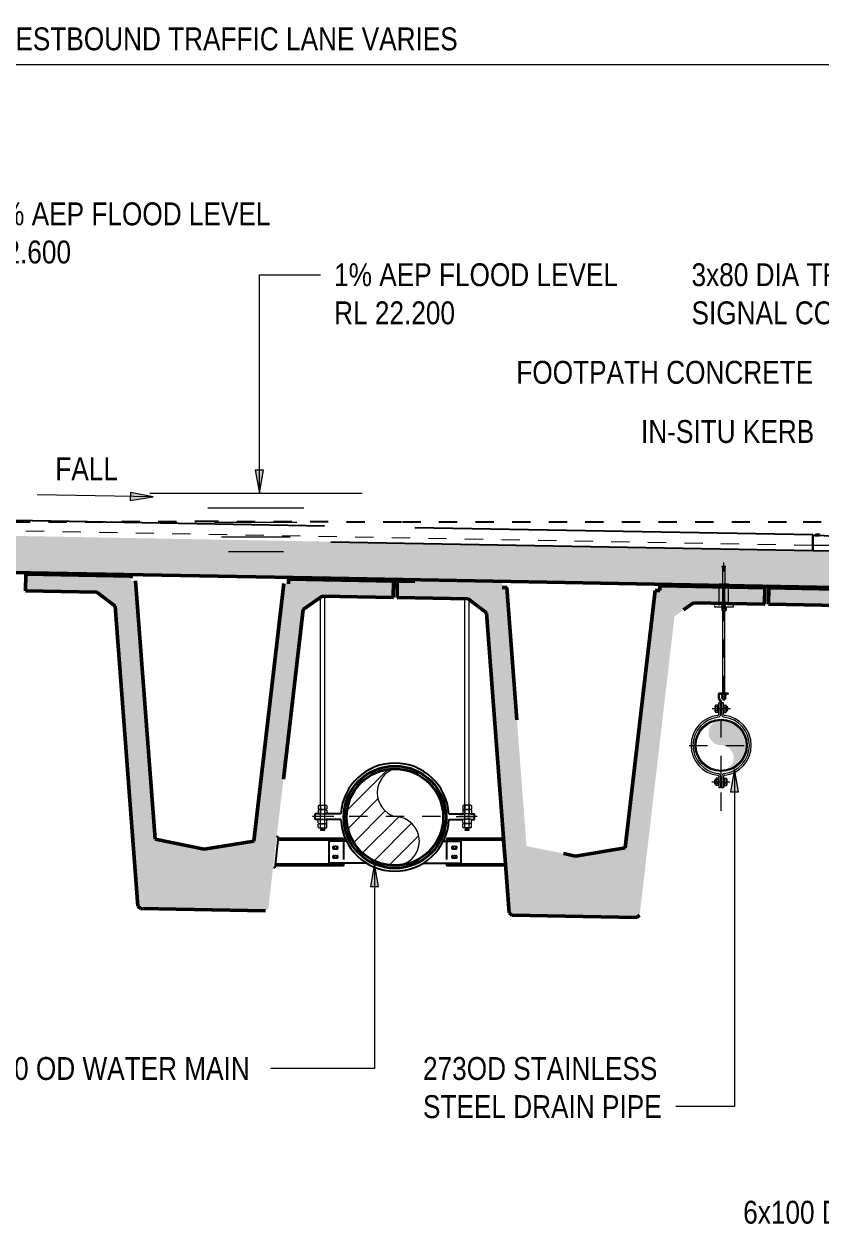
# Model space of a CAD drawing. Header units: metres. Extents: x -353 to -169, y 1 to 28.
# Drawn here: x -224.16 to -219.8, y 18.2 to 24.76 of the extents above; entities that cross this region are included whole.
import ezdxf

# ---------------------------------------------------------------- set-up
doc = ezdxf.new("R2010")
doc.units = ezdxf.units.M
doc.linetypes.add('JacobsCenter', pattern=[0.015, 0.009, -0.0015, 0.003, -0.0015])
doc.linetypes.add('JacobsDash', pattern=[0.0045, 0.003, -0.0015])
doc.layers.get('Defpoints').update_dxf_attribs({"color": 41})
for name, color, linetype, lineweight in [('A-ANNO-DIMS', 7, 'Continuous', 9), ('A-DETL', 7, 'Continuous', 13), ('A-DETL-GENF', 7, 'Continuous', 9), ('A-DETL-THIN', 7, 'Continuous', 9), ('A-FLOR', 7, 'Continuous', 50), ('A-FLOR-PATT', 7, 'Continuous', 50), ('G-ANNO-TEXT', 7, 'Continuous', 9), ('S-BEAM', 7, 'Continuous', 50)]:
    doc.layers.add(name, color=color, linetype=linetype, lineweight=lineweight)
doc.styles.add('Arial Narrow_5', font='ARIALN.TTF', dxfattribs={"height": 0.125})
doc.dimstyles.new('Dimension_Standard_O__mm__3', dxfattribs={"dimscale": 0.3048, "dimtxt": 0.127929, "dimasz": 0.410105, "dimexe": 0.393701, "dimexo": 0.246063, "dimgap": 0.246063, "dimtad": 1, "dimdec": 0, "dimlfac": 1000, "dimzin": 0, "dimdsep": 46, "dimtxsty": 'Arial Narrow_5', "dimsah": 1, "dimcen": 0.09, "dimaunit": 1, "dimadec": 4, "dimazin": 0, "dimtfac": 1, "dimtdec": 4, "dimtix": 1, "dimtmove": 0, "dimatfit": 3, "dimfxl": 1, "dimtvp": 1, "dimtfill": 1, "dimtolj": 1, "dimtzin": 0, "dimlwd": 18, "dimlwe": 18, "dimarcsym": 2})

# ---------------------------------------------------------------- blocks, each defined once
blk = doc.blocks.new('06_SFR_GCT_Girder_SuperT_BR08Edge_CS - Super T - 1815-6539906-DRG-2873022 - SECTION 1')
at = {"layer": 'S-BEAM', "true_color": 0xc8c8c8}
blk.add_hatch(color=9, dxfattribs=at).paths.add_polyline_path([(-1112.312, 19.8424), (-1112.2973, 19.8551), (-1112.1061, 21.4894), (-1112.0037, 21.5621), (-1111.6144, 21.5549), (-1111.6126, 21.6449), (-1112.1868, 21.6555), (-1112.1873, 21.6305), (-1112.2127, 21.6309), (-1112.3769, 20.2233), (-1112.6474, 20.1786), (-1112.9159, 20.2332), (-1113.0228, 21.6459), (-1113.0482, 21.6464), (-1113.0477, 21.6713), (-1113.622, 21.6819), (-1113.6238, 21.592), (-1113.2345, 21.5848), (-1113.1345, 21.5079), (-1113.0104, 19.8683), (-1112.9962, 19.855), (-1112.3769, 19.8436)])
at = {"layer": 'S-BEAM'}
for p, q in [((-1113.622, 21.6819), (-1113.6238, 21.592)), ((-1113.622, 21.6819), (-1113.6209, 21.682)), ((-1113.0477, 21.6713), (-1113.622, 21.6819)), ((-1113.0482, 21.6464), (-1113.0477, 21.6713)), ((-1113.0477, 21.6713), (-1113.0466, 21.6714)), ((-1112.1868, 21.6555), (-1112.1873, 21.6305)), ((-1111.6126, 21.6449), (-1112.1868, 21.6555)), ((-1112.1858, 21.6555), (-1112.1868, 21.6555)), ((-1113.6238, 21.592), (-1113.2345, 21.5848)), ((-1113.2345, 21.5848), (-1113.1345, 21.5079)), ((-1113.0228, 21.6459), (-1113.0482, 21.6464)), ((-1113.0471, 21.6464), (-1113.0482, 21.6464)), ((-1112.9159, 20.2332), (-1113.0228, 21.6459)), ((-1113.0218, 21.6459), (-1113.0228, 21.6459)), ((-1112.2127, 21.6309), (-1112.3769, 20.2233)), ((-1112.2127, 21.6309), (-1112.2117, 21.631)), ((-1112.1873, 21.6305), (-1112.2127, 21.6309)), ((-1111.6144, 21.5549), (-1111.6126, 21.6449)), ((-1111.6115, 21.6449), (-1111.6126, 21.6449)), ((-1112.1067, 21.489), (-1112.0037, 21.5621)), ((-1112.0037, 21.5621), (-1111.6144, 21.5549)), ((-1111.6133, 21.5549), (-1111.6144, 21.5549)), ((-1113.1345, 21.5079), (-1113.0104, 19.8683)), ((-1112.2973, 19.8551), (-1112.1067, 21.489)), ((-1112.1056, 21.489), (-1112.1067, 21.489)), ((-1112.9148, 20.2333), (-1112.9159, 20.2332)), ((-1112.6474, 20.1786), (-1112.9159, 20.2332)), ((-1112.3769, 20.2233), (-1112.6474, 20.1786)), ((-1113.0104, 19.8683), (-1112.9962, 19.855)), ((-1112.9962, 19.855), (-1112.312, 19.8424)), ((-1112.312, 19.8424), (-1112.2973, 19.8551)), ((-1112.3109, 19.8424), (-1112.312, 19.8424)), ((-1112.2973, 19.8551), (-1112.2962, 19.8551))]:
    blk.add_line(p, q, dxfattribs=at)
blk = doc.blocks.new('kerb 4B_2 - kerb 4B_2-6314758-DRG-2873022 - SECTION 1')
at = {"layer": 'A-FLOR', "lineweight": 25}
for p, q in [((-1113.0528, 22.0837), (-1113.0753, 21.9596)), ((-1112.9657, 22.0962), (-1113.0378, 22.0961)), ((-1112.9609, 22.0958), (-1112.9643, 22.0962)), ((-1112.9577, 22.0947), (-1112.9609, 22.0958)), ((-1112.9548, 22.093), (-1112.9577, 22.0947)), ((-1112.9532, 22.0915), (-1112.9548, 22.093)), ((-1112.9506, 22.0877), (-1112.9515, 22.0893)), ((-1112.9494, 22.0846), (-1112.9506, 22.0877)), ((-1113.3805, 21.9548), (-1113.3805, 21.8856)), ((-1113.0916, 21.9473), (-1113.364, 21.9698)), ((-1113.3805, 21.8856), (-1112.9491, 21.8778)), ((-1112.9491, 21.8778), (-1112.9491, 21.8783))]:
    blk.add_line(p, q, dxfattribs=at)
at = {"layer": 'A-FLOR'}
for p, q in [((-1113.0177, 22.0971), (-1113.0386, 22.0961)), ((-1113.3451, 21.9709), (-1113.366, 21.9698))]:
    blk.add_line(p, q, dxfattribs=at)
at = {"layer": 'A-FLOR', "lineweight": 25, "flags": 128}
for points in [[(-1113.0378, 22.0961), (-1113.0414, 22.0957), (-1113.0447, 22.0945), (-1113.0476, 22.0926), (-1113.05, 22.0901), (-1113.0518, 22.0871), (-1113.0528, 22.0837)], [(-1113.364, 21.9698), (-1113.3675, 21.9697), (-1113.371, 21.9687), (-1113.3741, 21.967), (-1113.3768, 21.9646), (-1113.3788, 21.9616), (-1113.38, 21.9583), (-1113.3805, 21.9548)], [(-1113.0753, 21.9596), (-1113.0764, 21.9561), (-1113.0784, 21.953), (-1113.0811, 21.9504), (-1113.0843, 21.9485), (-1113.0879, 21.9474), (-1113.0916, 21.9473)]]:
    blk.add_lwpolyline(points, dxfattribs=at)
blk = doc.blocks.new('BoltThinNutElevation - ThinNut-8397140-DRG-2873022 - SECTION 1')
at = {"layer": 'A-DETL-GENF', "lineweight": 13}
for p, q in [((-1113.8791, 21.5743), (-1113.8791, 21.5703)), ((-1113.8581, 21.5759), (-1113.8761, 21.5759)), ((-1113.8731, 21.5743), (-1113.8731, 21.5703)), ((-1113.8611, 21.5743), (-1113.8611, 21.5703)), ((-1113.8551, 21.5743), (-1113.8551, 21.5703))]:
    blk.add_line(p, q, dxfattribs=at)
for centre, radius, start, end in [((-1113.8761, 21.5723), 0.0036, 33.6912, 146.44269), ((-1113.8761, 21.5723), 0.0036, 213.55731, 269.93306), ((-1113.8761, 21.5723), 0.0036, 270.01211, 326.3088), ((-1113.8671, 21.5639), 0.012, 60, 120), ((-1113.8671, 21.5807), 0.012, 240, 300), ((-1113.8581, 21.5723), 0.0036, 33.55731, 146.44269), ((-1113.8581, 21.5723), 0.0036, 213.55731, 326.44269)]:
    blk.add_arc(centre, radius, start, end, dxfattribs=at)
blk = doc.blocks.new('BoltNutElevation - Nut-8397138-DRG-2873022 - SECTION 1')
at = {"layer": 'A-DETL-GENF', "lineweight": 13}
for p, q in [((-1113.8791, 21.5671), (-1113.8791, 21.5595)), ((-1113.8581, 21.5687), (-1113.8761, 21.5687)), ((-1113.8581, 21.5579), (-1113.8761, 21.5579)), ((-1113.8731, 21.5671), (-1113.8731, 21.5595)), ((-1113.8611, 21.5671), (-1113.8611, 21.5595)), ((-1113.8551, 21.5671), (-1113.8551, 21.5595))]:
    blk.add_line(p, q, dxfattribs=at)
for centre, radius, start, end in [((-1113.8761, 21.5651), 0.0036, 33.6912, 146.44269), ((-1113.8761, 21.5615), 0.0036, 213.55731, 326.3088), ((-1113.8671, 21.5567), 0.012, 60, 120), ((-1113.8671, 21.5699), 0.012, 240, 300), ((-1113.8581, 21.5651), 0.0036, 33.55731, 146.44269), ((-1113.8581, 21.5615), 0.0036, 213.55731, 326.44269)]:
    blk.add_arc(centre, radius, start, end, dxfattribs=at)
blk = doc.blocks.new('DIMBLOCK11-DRG-2873022 - SECTION 1')
at = {"layer": 'A-ANNO-DIMS', "color": 0, "lineweight": 18, "transparency": 16777216}
for p, q in [((-227.9439, 23.4955), (-227.9439, 24.6624)), ((-219.5387, 23.5325), (-219.5387, 24.6624)), ((-227.8189, 24.5424), (-219.6637, 24.5424))]:
    blk.add_line(p, q, dxfattribs=at)
at = {"layer": 'A-ANNO-DIMS', "color": 0, "transparency": 16777216}
for points in [[(-227.8189, 24.5632), (-227.8189, 24.5215), (-227.9439, 24.5424)], [(-219.6637, 24.5632), (-219.6637, 24.5215), (-219.5387, 24.5424)]]:
    blk.add_solid(points, dxfattribs=at)
at = {"layer": 'Defpoints', "color": 0, "transparency": 16777216}
for p in [(-219.5387, 24.5424), (-227.9439, 23.4205), (-219.5387, 23.4575)]:
    blk.add_point(p, dxfattribs=at)
at = {"layer": 'A-ANNO-DIMS', "color": 0, "lineweight": 18, "transparency": 16777216, "insert": (-223.7413, 24.682), "char_height": 0.125, "width": 4.705346, "attachment_point": 5, "style": 'Arial Narrow_5', "bg_fill": 3, "box_fill_scale": 1.1, "bg_fill_color": 256, "bg_fill_true_color": 13158600, "bg_fill_transparency": 0}
blk.add_mtext('\\A1;EVERARD AVENUE WESTBOUND TRAFFIC LANE VARIES', dxfattribs=at)

msp = doc.modelspace()

# ---------------------------------------------------------------- hatches: boundary and pattern name
at = {"layer": 'A-DETL-GENF', "true_color": 0xc0c0c0}
msp.add_hatch(color=9, dxfattribs=at).paths.add_polyline_path([(-220.327, 20.6866), (-220.3093, 20.6889), (-220.276, 20.7028), (-220.2479, 20.7244), (-220.2261, 20.7527), (-220.2122, 20.787), (-220.2077, 20.8212), (-220.2124, 20.8567), (-220.2261, 20.8897), (-220.2479, 20.9181), (-220.2762, 20.9399), (-220.3093, 20.9536), (-220.3447, 20.9582), (-220.3625, 20.9559), (-220.379, 20.9491), (-220.3932, 20.9382), (-220.4041, 20.924), (-220.4109, 20.9075), (-220.4132, 20.8897), (-220.4109, 20.872), (-220.4041, 20.8555), (-220.3932, 20.8413), (-220.379, 20.8304), (-220.3625, 20.8236), (-220.327, 20.8189), (-220.3093, 20.8111), (-220.2963, 20.8012), (-220.2849, 20.7858), (-220.2786, 20.7705), (-220.2762, 20.7527), (-220.2786, 20.735), (-220.2854, 20.7185), (-220.2963, 20.7043), (-220.3105, 20.6934), (-220.3214, 20.6889)])
at = {"layer": 'A-DETL-GENF', "true_color": 0x808080}
h = msp.add_hatch(color=8, dxfattribs=at)
h.paths.add_polyline_path([(-222.1456, 20.1504), (-222.099, 20.1504), (-222.0402, 20.1633), (-221.9885, 20.1863), (-221.9412, 20.2206), (-221.9021, 20.2641), (-221.8729, 20.3147), (-221.8548, 20.3702), (-221.8487, 20.4283), (-221.8548, 20.4865), (-221.8729, 20.542), (-221.9021, 20.5926), (-221.9412, 20.636), (-221.9885, 20.6704), (-222.0418, 20.6942), (-222.1006, 20.7063), (-222.1574, 20.7063), (-222.2146, 20.6942), (-222.2685, 20.67), (-222.3162, 20.635), (-222.3543, 20.5926), (-222.3835, 20.542), (-222.4016, 20.4865), (-222.4077, 20.4283), (-222.4016, 20.3702), (-222.3835, 20.3147), (-222.3543, 20.2641), (-222.3152, 20.2206), (-222.268, 20.1863), (-222.2146, 20.1625), (-222.1559, 20.1504), (-222.1514, 20.1504)])
h.paths.add_polyline_path([(-222.1269, 20.1653), (-222.1574, 20.1656), (-222.2099, 20.1768), (-222.2605, 20.1993), (-222.3052, 20.2318), (-222.3422, 20.2729), (-222.3698, 20.3208), (-222.3869, 20.3733), (-222.3927, 20.4283), (-222.3869, 20.4833), (-222.3698, 20.5359), (-222.3422, 20.5838), (-222.3052, 20.6249), (-222.2605, 20.6574), (-222.2076, 20.6804), (-222.1559, 20.6914), (-222.099, 20.6911), (-222.0465, 20.6799), (-221.996, 20.6574), (-221.9512, 20.6249), (-221.9142, 20.5838), (-221.8866, 20.5359), (-221.8695, 20.4833), (-221.8637, 20.4283), (-221.8695, 20.3733), (-221.8866, 20.3208), (-221.9142, 20.2729), (-221.9512, 20.2318), (-221.996, 20.1993), (-222.0465, 20.1768), (-222.1006, 20.1653), (-222.1266, 20.1653)])
at = {"layer": 'A-DETL-GENF'}
h = msp.add_hatch(dxfattribs=at)
h.set_pattern_fill('FP_12', color=256, style=0, pattern_type=2)
h.set_pattern_definition([(45, (-229.03664, 10.849), (-0.053033, 0.053033), [])])
h.paths.add_polyline_path([(-222.128, 20.1638), (-222.0934, 20.1684), (-222.0612, 20.1818), (-222.0335, 20.203), (-222.0122, 20.2307), (-221.9989, 20.263), (-221.9943, 20.2976), (-221.9989, 20.3322), (-222.0122, 20.3644), (-222.0335, 20.3921), (-222.0612, 20.4134), (-222.0934, 20.4267), (-222.128, 20.4313), (-222.1597, 20.4456), (-222.1868, 20.4674), (-222.2075, 20.4953), (-222.2205, 20.5278), (-222.2249, 20.562), (-222.2205, 20.5966), (-222.2075, 20.6288), (-222.1869, 20.6567), (-222.1599, 20.6785), (-222.1282, 20.6928), (-222.1832, 20.6871), (-222.2358, 20.67), (-222.2837, 20.6423), (-222.3248, 20.6053), (-222.3573, 20.5606), (-222.3798, 20.51), (-222.3912, 20.4559), (-222.3912, 20.4006), (-222.3797, 20.3465), (-222.3572, 20.296), (-222.3247, 20.2513), (-222.2836, 20.2143), (-222.2345, 20.1863), (-222.1831, 20.1696), (-222.1419, 20.1653)])
at = {"layer": 'A-FLOR-PATT', "true_color": 0xc8c8c8}
msp.add_hatch(color=9, dxfattribs=at).paths.add_polyline_path([(-244.4583, 21.4819), (-242.376, 21.5239), (-232.4727, 21.7378), (-227.9608, 21.8338), (-217.372, 21.6415), (-214.0064, 21.5806), (-214.0064, 21.7806), (-215.5381, 21.8083), (-215.5381, 21.8062), (-219.4122, 21.8783), (-219.4122, 21.8784), (-225.5032, 21.9891), (-227.9608, 22.0338), (-228.2065, 22.0286), (-228.2064, 22.028), (-229.8425, 21.9924), (-229.8425, 21.9938), (-234.7959, 21.8883), (-242.376, 21.7239), (-244.4583, 21.6819)])
at = {"layer": 'A-FLOR-PATT', "true_color": 0xc0c0c0}
for points in [[(-222.4777, 22.0188), (-222.479, 22.0189), (-222.479, 22.0189), (-222.4777, 22.0188)], [(-219.8431, 21.9707), (-219.8431, 21.9708), (-219.8431, 21.9707)]]:
    msp.add_hatch(color=9, dxfattribs=at).paths.add_polyline_path(points)
at = {"layer": 'G-ANNO-TEXT'}
for points in [[(-222.8691, 22.1996), (-222.8471, 22.3246), (-222.8912, 22.3246)], [(-223.4496, 22.1794), (-223.5742, 22.2037), (-223.575, 22.1596)], [(-220.2711, 20.6918), (-220.2931, 20.5668), (-220.249, 20.5668)], [(-222.2393, 20.1741), (-222.2613, 20.0491), (-222.2172, 20.0491)]]:
    msp.add_hatch(color=256, dxfattribs=at).paths.add_polyline_path(points)
at = {"layer": 'S-BEAM', "true_color": 0xc8c8c8}
msp.add_hatch(color=9, dxfattribs=at).paths.add_polyline_path([(-222.8349, 19.9164), (-222.8202, 19.9292), (-222.629, 21.5635), (-222.5266, 21.6361), (-222.1373, 21.629), (-222.1355, 21.719), (-222.7098, 21.7295), (-222.7103, 21.7046), (-222.7356, 21.705), (-222.8999, 20.2974), (-223.1703, 20.2527), (-223.4388, 20.3073), (-223.5458, 21.72), (-223.5711, 21.7204), (-223.5706, 21.7454), (-224.1449, 21.756), (-224.1467, 21.666), (-223.7574, 21.6589), (-223.6575, 21.582), (-223.5333, 19.9423), (-223.5191, 19.9291), (-222.8999, 19.9176)])
h = msp.add_hatch(color=9, dxfattribs=at)
h.paths.add_polyline_path([(-221.5156, 21.6828), (-221.5156, 21.6828), (-221.5405, 21.6828)])
h.paths.add_polyline_path([(-220.8048, 19.8793), (-220.7901, 19.892), (-220.5995, 21.5259), (-220.4965, 21.599), (-220.1072, 21.5918), (-220.1054, 21.6818), (-220.6796, 21.6924), (-220.6801, 21.6674), (-220.7055, 21.6679), (-220.8697, 20.2602), (-221.1402, 20.2156), (-221.4087, 20.2702), (-221.5156, 21.6828), (-221.541, 21.6833), (-221.5405, 21.7083), (-222.1148, 21.7189), (-222.1166, 21.6289), (-221.7273, 21.6217), (-221.6273, 21.5448), (-221.5032, 19.9052), (-221.489, 19.8919), (-220.8568, 19.8803)])

# ---------------------------------------------------------------- linework, layer by layer
at = {"layer": 'A-DETL', "color": 5, "true_color": 0x0000ff}
for p, q in [((-223.4679, 22.2), (-222.3079, 22.2)), ((-223.1498, 22.12), (-222.626, 22.12)), ((-223.1125, 22.04), (-222.6633, 22.04)), ((-223.0752, 21.96), (-222.7006, 21.96)), ((-223.0379, 21.88), (-222.7379, 21.88))]:
    msp.add_line(p, q, dxfattribs=at)
at = {"layer": 'A-DETL', "linetype": 'JacobsDash'}
for p, q in [((-227.9443, 22.064), (-219.8423, 21.9153)), ((-219.8423, 21.9153), (-219.2775, 21.9153))]:
    msp.add_line(p, q, dxfattribs=at)
at = {"layer": 'A-DETL', "color": 8, "linetype": 'JacobsDash', "lineweight": 25, "true_color": 0x808080}
for p, q in [((-226.022, 22.0335), (-223.1921, 22.0458)), ((-223.1921, 22.0458), (-222.0871, 22.0423)), ((-222.0871, 22.0423), (-219.8971, 22.0423)), ((-219.8971, 22.0423), (-217.8171, 22.0483))]:
    msp.add_line(p, q, dxfattribs=at)
at = {"layer": 'A-DETL', "lineweight": 9}
for p, q in [((-220.339, 21.7994), (-220.3205, 21.7994)), ((-220.339, 21.7944), (-220.339, 21.7994)), ((-220.339, 21.7944), (-220.3205, 21.7944)), ((-220.336, 21.7044), (-220.336, 21.7944)), ((-220.3235, 21.7044), (-220.3235, 21.7944)), ((-220.3205, 21.7944), (-220.3205, 21.7994)), ((-220.3357, 21.7744), (-220.3235, 21.7744)), ((-220.3797, 21.6979), (-220.3797, 21.6858)), ((-220.2797, 21.6979), (-220.3797, 21.6979)), ((-220.3547, 21.7044), (-220.3547, 21.6979)), ((-220.3547, 21.7044), (-220.3047, 21.7044)), ((-220.3357, 21.5759), (-220.3357, 21.6867)), ((-220.3237, 21.5759), (-220.3237, 21.6869)), ((-220.3047, 21.7044), (-220.3047, 21.6979)), ((-220.2797, 21.6878), (-220.2797, 21.6979)), ((-220.3797, 21.5759), (-220.3797, 21.586)), ((-220.2797, 21.588), (-220.2797, 21.5759)), ((-220.3387, 21.5759), (-220.3797, 21.5759)), ((-220.3357, 21.1002), (-220.3357, 21.5579)), ((-220.3237, 21.1062), (-220.3237, 21.5579)), ((-220.2797, 21.5759), (-220.3207, 21.5759)), ((-220.3617, 21.0982), (-220.3617, 21.0767)), ((-220.36, 21.0723), (-220.3482, 21.0571)), ((-220.3557, 21.0982), (-220.3557, 21.0773)), ((-220.3553, 21.076), (-220.3434, 21.0608)), ((-220.3057, 21.1062), (-220.3537, 21.1062)), ((-220.3057, 21.1002), (-220.3537, 21.1002)), ((-220.3451, 21.0977), (-220.3451, 21.1002)), ((-220.3141, 21.0977), (-220.3451, 21.0977)), ((-220.341, 21.0882), (-220.341, 21.096)), ((-220.341, 21.0774), (-220.341, 21.0852)), ((-220.3297, 21.0975), (-220.3382, 21.0975)), ((-220.3297, 21.0867), (-220.3382, 21.0867)), ((-220.3297, 21.0867), (-220.3382, 21.0867)), ((-220.3297, 21.0759), (-220.3382, 21.0759)), ((-220.3243, 21.0752), (-220.3355, 21.0759)), ((-220.3343, 21.0752), (-220.3355, 21.0759)), ((-220.3343, 21.0752), (-220.3355, 21.0759)), ((-220.3355, 21.0745), (-220.3343, 21.0752)), ((-220.3355, 21.0745), (-220.3343, 21.0752)), ((-220.3343, 21.0738), (-220.3355, 21.0745)), ((-220.3243, 21.0738), (-220.3355, 21.0745)), ((-220.3355, 21.0731), (-220.3343, 21.0738)), ((-220.3343, 21.0724), (-220.3355, 21.0731)), ((-220.3243, 21.0724), (-220.3355, 21.0731)), ((-220.3355, 21.0717), (-220.3343, 21.0724)), ((-220.3343, 21.0709), (-220.3355, 21.0717)), ((-220.3243, 21.0709), (-220.3355, 21.0717)), ((-220.3343, 21.0709), (-220.3355, 21.0702)), ((-220.3355, 21.0702), (-220.3243, 21.0695)), ((-220.3343, 21.0695), (-220.3355, 21.0702)), ((-220.3353, 21.0882), (-220.3353, 21.096)), ((-220.3353, 21.0774), (-220.3353, 21.0852)), ((-220.3256, 21.0745), (-220.3343, 21.0752)), ((-220.3256, 21.0731), (-220.3343, 21.0738)), ((-220.3256, 21.0717), (-220.3343, 21.0724)), ((-220.3256, 21.0702), (-220.3343, 21.0709)), ((-220.3243, 21.0695), (-220.3343, 21.0695)), ((-220.3213, 21.0975), (-220.3297, 21.0975)), ((-220.3213, 21.0867), (-220.3297, 21.0867)), ((-220.3213, 21.0867), (-220.3297, 21.0867)), ((-220.3213, 21.0759), (-220.3297, 21.0759)), ((-220.3256, 21.0759), (-220.3243, 21.0752)), ((-220.3243, 21.0752), (-220.3256, 21.0745)), ((-220.3256, 21.0745), (-220.3243, 21.0738)), ((-220.3243, 21.0738), (-220.3256, 21.0731)), ((-220.3256, 21.0731), (-220.3243, 21.0724)), ((-220.3243, 21.0724), (-220.3256, 21.0717)), ((-220.3256, 21.0717), (-220.3243, 21.0709)), ((-220.3243, 21.0709), (-220.3256, 21.0702)), ((-220.3243, 21.0695), (-220.3256, 21.0702)), ((-220.3241, 21.0882), (-220.3241, 21.096)), ((-220.3241, 21.0774), (-220.3241, 21.0852)), ((-220.3185, 21.0882), (-220.3185, 21.096)), ((-220.3185, 21.0774), (-220.3185, 21.0852)), ((-220.3141, 21.0977), (-220.3141, 21.1002)), ((-220.3057, 21.1062), (-220.3057, 21.1002)), ((-220.3767, 21.0054), (-220.3767, 21.0361)), ((-220.3634, 21.0405), (-220.374, 21.0405)), ((-220.3634, 21.0317), (-220.374, 21.0317)), ((-220.3634, 21.0099), (-220.374, 21.0099)), ((-220.3634, 21.001), (-220.374, 21.001)), ((-220.3607, 21.0425), (-220.3607, 20.999)), ((-220.3577, 21.0425), (-220.3607, 21.0425)), ((-220.3607, 20.999), (-220.3577, 20.999)), ((-220.3577, 20.9902), (-220.3577, 21.0538)), ((-220.3577, 20.999), (-220.3577, 21.0425)), ((-220.3477, 20.9942), (-220.3477, 21.0559)), ((-220.3477, 20.9902), (-220.3477, 21.0538)), ((-220.3477, 21.0282), (-220.3417, 21.0282)), ((-220.3477, 21.0142), (-220.3417, 21.0142)), ((-220.3417, 20.9942), (-220.3477, 20.9942)), ((-220.3417, 20.9942), (-220.3417, 21.0559)), ((-220.3417, 20.9902), (-220.3417, 21.0538)), ((-220.3318, 21.0054), (-220.3318, 21.0361)), ((-220.3317, 20.9902), (-220.3317, 21.0538)), ((-220.329, 21.0405), (-220.3184, 21.0405)), ((-220.329, 21.0317), (-220.3184, 21.0317)), ((-220.329, 21.0099), (-220.3184, 21.0099)), ((-220.329, 21.001), (-220.3184, 21.001)), ((-220.3157, 21.0054), (-220.3157, 21.0361)), ((-220.3077, 21.0308), (-220.3157, 21.0308)), ((-220.3157, 21.0108), (-220.3077, 21.0108)), ((-220.3077, 21.0108), (-220.3077, 21.0308)), ((-220.3738, 20.6308), (-220.3818, 20.6308)), ((-220.3818, 20.6308), (-220.3818, 20.6108)), ((-220.3818, 20.6108), (-220.3738, 20.6108)), ((-220.3738, 20.6361), (-220.3738, 20.6054)), ((-220.3605, 20.6405), (-220.3711, 20.6405)), ((-220.3605, 20.6317), (-220.3711, 20.6317)), ((-220.3605, 20.6099), (-220.3711, 20.6099)), ((-220.3605, 20.601), (-220.3711, 20.601)), ((-220.3577, 20.6513), (-220.3577, 20.5878)), ((-220.3577, 20.6361), (-220.3577, 20.6054)), ((-220.3477, 20.6513), (-220.3477, 20.5878)), ((-220.3417, 20.6513), (-220.3417, 20.5878)), ((-220.3317, 20.6513), (-220.3317, 20.5878)), ((-220.3317, 20.6425), (-220.3317, 20.599)), ((-220.3287, 20.6425), (-220.3317, 20.6425)), ((-220.3317, 20.599), (-220.3287, 20.599)), ((-220.3287, 20.599), (-220.3287, 20.6425)), ((-220.3261, 20.6405), (-220.3155, 20.6405)), ((-220.3261, 20.6317), (-220.3155, 20.6317)), ((-220.3261, 20.6099), (-220.3155, 20.6099)), ((-220.3261, 20.601), (-220.3155, 20.601)), ((-220.3128, 20.6361), (-220.3128, 20.6054)), ((-222.5112, 20.3678), (-222.5352, 20.3693)), ((-222.5325, 20.3678), (-222.5352, 20.3693)), ((-222.5352, 20.3663), (-222.5325, 20.3678)), ((-222.5325, 20.3648), (-222.5352, 20.3663)), ((-222.5112, 20.3648), (-222.5352, 20.3663)), ((-222.5352, 20.3633), (-222.5325, 20.3648)), ((-222.5325, 20.3618), (-222.5352, 20.3633)), ((-222.5112, 20.3618), (-222.5352, 20.3633)), ((-222.5352, 20.3603), (-222.5325, 20.3618)), ((-222.5325, 20.3588), (-222.5352, 20.3603)), ((-222.5112, 20.3588), (-222.5352, 20.3603)), ((-222.5325, 20.3588), (-222.5352, 20.3573)), ((-222.5325, 20.3558), (-222.5352, 20.3573)), ((-222.5352, 20.3573), (-222.5112, 20.3558)), ((-222.5139, 20.3663), (-222.5325, 20.3678)), ((-222.5139, 20.3633), (-222.5325, 20.3648)), ((-222.5139, 20.3603), (-222.5325, 20.3618)), ((-222.5139, 20.3573), (-222.5325, 20.3588)), ((-222.5112, 20.3558), (-222.5325, 20.3558)), ((-222.5139, 20.3693), (-222.5112, 20.3678)), ((-222.5112, 20.3678), (-222.5139, 20.3663)), ((-222.5139, 20.3663), (-222.5112, 20.3648)), ((-222.5112, 20.3648), (-222.5139, 20.3633)), ((-222.5139, 20.3633), (-222.5112, 20.3618)), ((-222.5112, 20.3618), (-222.5139, 20.3603)), ((-222.5139, 20.3603), (-222.5112, 20.3588)), ((-222.5112, 20.3588), (-222.5139, 20.3573)), ((-222.5112, 20.3558), (-222.5139, 20.3573)), ((-221.7425, 20.3705), (-221.7452, 20.369)), ((-221.7452, 20.369), (-221.7212, 20.3705)), ((-221.7452, 20.369), (-221.7425, 20.3675)), ((-221.7425, 20.3675), (-221.7452, 20.366)), ((-221.7452, 20.366), (-221.7212, 20.3675)), ((-221.7452, 20.366), (-221.7425, 20.3645)), ((-221.7425, 20.3645), (-221.7452, 20.363)), ((-221.7452, 20.363), (-221.7212, 20.3645)), ((-221.7452, 20.363), (-221.7425, 20.3615)), ((-221.7425, 20.3615), (-221.7452, 20.36)), ((-221.7452, 20.36), (-221.7212, 20.3615)), ((-221.7452, 20.36), (-221.7425, 20.3585)), ((-221.7212, 20.3585), (-221.7452, 20.357)), ((-221.7452, 20.357), (-221.7425, 20.3585)), ((-221.7452, 20.357), (-221.7239, 20.357)), ((-221.7425, 20.3675), (-221.7239, 20.369)), ((-221.7425, 20.3645), (-221.7239, 20.366)), ((-221.7425, 20.3615), (-221.7239, 20.363)), ((-221.7425, 20.3585), (-221.7239, 20.36)), ((-221.7239, 20.369), (-221.7212, 20.3705)), ((-221.7212, 20.3675), (-221.7239, 20.369)), ((-221.7239, 20.366), (-221.7212, 20.3675)), ((-221.7212, 20.3645), (-221.7239, 20.366)), ((-221.7239, 20.363), (-221.7212, 20.3645)), ((-221.7212, 20.3615), (-221.7239, 20.363)), ((-221.7239, 20.36), (-221.7212, 20.3615)), ((-221.7239, 20.36), (-221.7212, 20.3585)), ((-221.7239, 20.357), (-221.7212, 20.3585))]:
    msp.add_line(p, q, dxfattribs=at)
at = {"layer": 'A-DETL', "linetype": 'JacobsCenter', "lineweight": 9}
for p, q in [((-220.3297, 21.5759), (-220.3297, 21.8202)), ((-220.3297, 21.1002), (-220.3297, 21.5579)), ((-220.2932, 21.0208), (-220.3982, 21.0208)), ((-220.3477, 21.0538), (-220.3577, 21.0538)), ((-220.3317, 21.0538), (-220.3417, 21.0538)), ((-220.3447, 20.4636), (-220.3447, 20.9836)), ((-220.5197, 20.8208), (-220.1757, 20.8208)), ((-220.3963, 20.6208), (-220.2913, 20.6208)), ((-220.3477, 20.5878), (-220.3577, 20.5878)), ((-220.3317, 20.5878), (-220.3417, 20.5878))]:
    msp.add_line(p, q, dxfattribs=at)
at = {"layer": 'A-DETL', "linetype": 'JacobsDash', "lineweight": 9}
for p, q in [((-220.3547, 21.5861), (-220.3547, 21.6863)), ((-220.3047, 21.5871), (-220.3047, 21.6873))]:
    msp.add_line(p, q, dxfattribs=at)
at = {"layer": 'A-DETL', "lineweight": 18}
for p, q in [((-222.5352, 20.4153), (-222.5352, 21.63)), ((-222.5112, 20.4153), (-222.5112, 21.6359)), ((-221.7452, 20.4153), (-221.7452, 21.622)), ((-221.7212, 20.4223), (-221.7212, 21.617)), ((-222.5471, 20.49), (-222.5471, 20.4735)), ((-222.5471, 20.467), (-222.5471, 20.4505)), ((-222.5351, 20.49), (-222.5351, 20.4735)), ((-222.5351, 20.467), (-222.5351, 20.4505)), ((-222.5113, 20.49), (-222.5113, 20.4735)), ((-222.5113, 20.467), (-222.5113, 20.4505)), ((-222.4993, 20.49), (-222.4993, 20.4735)), ((-222.4993, 20.467), (-222.4993, 20.4505)), ((-221.7571, 20.49), (-221.7571, 20.4735)), ((-221.7571, 20.467), (-221.7571, 20.4505)), ((-221.7451, 20.49), (-221.7451, 20.4735)), ((-221.7451, 20.467), (-221.7451, 20.4505)), ((-221.7213, 20.49), (-221.7213, 20.4735)), ((-221.7213, 20.467), (-221.7213, 20.4505)), ((-221.7093, 20.49), (-221.7093, 20.4735)), ((-221.7093, 20.467), (-221.7093, 20.4505)), ((-222.4627, 20.4313), (-222.5627, 20.4313)), ((-222.5471, 20.3956), (-222.5471, 20.4122)), ((-222.5351, 20.3956), (-222.5351, 20.4122)), ((-222.5113, 20.3956), (-222.5113, 20.4122)), ((-222.4993, 20.3956), (-222.4993, 20.4122)), ((-221.7937, 20.4313), (-221.6932, 20.4313)), ((-221.7571, 20.3968), (-221.7571, 20.4134)), ((-221.7451, 20.3968), (-221.7451, 20.4134)), ((-221.7213, 20.3968), (-221.7213, 20.4134)), ((-221.7212, 20.4153), (-221.7212, 20.4223)), ((-221.7093, 20.3968), (-221.7093, 20.4134)), ((-222.5471, 20.3726), (-222.5471, 20.3892)), ((-222.5351, 20.3726), (-222.5351, 20.3892)), ((-222.5113, 20.3726), (-222.5113, 20.3892)), ((-222.4993, 20.3726), (-222.4993, 20.3892)), ((-221.7571, 20.3738), (-221.7571, 20.3904)), ((-221.7451, 20.3738), (-221.7451, 20.3904)), ((-221.7213, 20.3738), (-221.7213, 20.3904)), ((-221.7093, 20.3738), (-221.7093, 20.3904))]:
    msp.add_line(p, q, dxfattribs=at)
at = {"layer": 'A-DETL'}
for p, q in [((-220.3416, 21.5744), (-220.3416, 21.5975)), ((-220.3216, 21.5759), (-220.3216, 21.5975))]:
    msp.add_line(p, q, dxfattribs=at)
at = {"layer": 'A-DETL', "linetype": 'JacobsCenter', "lineweight": 18}
msp.add_line((-221.6782, 20.4313), (-222.5782, 20.4313), dxfattribs=at)
at = {"layer": 'A-DETL', "lineweight": 25}
for p, q in [((-222.5632, 20.4153), (-222.5632, 20.4473)), ((-222.5424, 20.4473), (-222.5632, 20.4473)), ((-222.5424, 20.4153), (-222.5632, 20.4153)), ((-222.4231, 20.4473), (-222.504, 20.4473)), ((-222.4234, 20.4153), (-222.504, 20.4153)), ((-221.8333, 20.4473), (-221.7524, 20.4473)), ((-221.833, 20.4153), (-221.7549, 20.4153)), ((-221.714, 20.4473), (-221.6932, 20.4473)), ((-221.7115, 20.4153), (-221.6932, 20.4153)), ((-221.6932, 20.4153), (-221.6932, 20.4473)), ((-222.7665, 20.3213), (-222.7844, 20.1513)), ((-222.7665, 20.3213), (-222.7745, 20.3213)), ((-222.4096, 20.3018), (-222.7686, 20.3018)), ((-222.4096, 20.3113), (-222.7676, 20.3113)), ((-222.3926, 20.2963), (-222.4884, 20.2963)), ((-222.4884, 20.2963), (-222.4884, 20.1763)), ((-222.4096, 20.3113), (-222.4096, 20.2963)), ((-221.8638, 20.2963), (-221.768, 20.2963)), ((-221.5411, 20.3113), (-221.8469, 20.3113)), ((-221.8469, 20.3113), (-221.8469, 20.2963)), ((-221.5402, 20.3018), (-221.8469, 20.3018)), ((-221.768, 20.2963), (-221.768, 20.1763)), ((-221.5419, 20.3213), (-221.5271, 20.1513)), ((-221.5346, 20.3213), (-221.5419, 20.3213)), ((-222.7844, 20.1513), (-222.7923, 20.1513)), ((-222.4096, 20.1613), (-222.7834, 20.1613)), ((-222.4096, 20.1708), (-222.7824, 20.1708)), ((-222.2825, 20.1763), (-222.4884, 20.1763)), ((-222.4096, 20.1763), (-222.4096, 20.1613)), ((-221.9739, 20.1763), (-221.768, 20.1763)), ((-221.8469, 20.1763), (-221.8469, 20.1613)), ((-221.5288, 20.1708), (-221.8469, 20.1708)), ((-221.5279, 20.1613), (-221.8469, 20.1613)), ((-221.5218, 20.1513), (-221.5271, 20.1513))]:
    msp.add_line(p, q, dxfattribs=at)
at = {"layer": 'A-DETL', "linetype": 'JacobsDash', "lineweight": 25}
for p, q in [((-222.4096, 20.2963), (-222.4096, 20.1763)), ((-221.8469, 20.2963), (-221.8469, 20.1763))]:
    msp.add_line(p, q, dxfattribs=at)
at = {"layer": 'A-DETL', "linetype": 'JacobsDash', "lineweight": 18}
for p, q in [((-222.4614, 20.2693), (-222.4454, 20.2693)), ((-222.4614, 20.2533), (-222.4454, 20.2533)), ((-222.4614, 20.2193), (-222.4454, 20.2193)), ((-221.811, 20.2693), (-221.795, 20.2693)), ((-221.811, 20.2533), (-221.795, 20.2533)), ((-221.811, 20.2193), (-221.795, 20.2193)), ((-222.4614, 20.2033), (-222.4454, 20.2033)), ((-221.811, 20.2033), (-221.795, 20.2033))]:
    msp.add_line(p, q, dxfattribs=at)
at = {"layer": 'A-DETL', "lineweight": 9}
for centre, radius in [((-220.3296, 21.7889), 0.005), ((-220.3447, 20.8208), 0.143), ((-220.3447, 20.8208), 0.137)]:
    msp.add_circle(centre, radius, dxfattribs=at)
at = {"layer": 'A-DETL', "lineweight": 35}
for radius in [0.2795, 0.2645]:
    msp.add_circle((-222.1282, 20.4283), radius, dxfattribs=at)
at = {"layer": 'A-DETL', "lineweight": 25}
for centre in [(-222.4534, 20.2613), (-222.4534, 20.2113), (-221.803, 20.2613), (-221.803, 20.2113)]:
    msp.add_circle(centre, 0.008, dxfattribs=at)
at = {"layer": 'A-DETL', "lineweight": 9}
for centre, radius, start, end in [((-220.3537, 21.0982), 0.008, 90, 180), ((-220.3537, 21.0773), 0.008, 180, 218), ((-220.3537, 21.0982), 0.002, 90, 180), ((-220.3537, 21.0773), 0.002, 180, 218), ((-220.3497, 21.0559), 0.008, 0, 38), ((-220.3381, 21.0943), 0.00331, 32.1346, 147.8654), ((-220.3381, 21.0943), 0.00331, 32.1346, 147.8654), ((-220.3381, 21.09), 0.00331, 212.1346, 327.8654), ((-220.3381, 21.09), 0.00331, 212.1346, 327.8654), ((-220.3381, 21.0835), 0.00331, 32.1346, 147.8654), ((-220.3381, 21.0835), 0.00331, 32.1346, 147.8654), ((-220.3381, 21.0792), 0.00331, 212.1346, 327.8654), ((-220.3381, 21.0792), 0.00331, 212.1346, 327.8654), ((-220.3297, 21.0873), 0.0104, 57.20842, 122.79158), ((-220.3297, 21.0969), 0.0104, 237.20842, 302.79158), ((-220.3297, 21.0765), 0.0104, 57.20842, 122.79158), ((-220.3297, 21.0861), 0.0104, 237.20842, 302.79158), ((-220.3213, 21.0943), 0.00331, 32.13554, 147.86446), ((-220.3213, 21.09), 0.00331, 212.13554, 327.86446), ((-220.3213, 21.0835), 0.00331, 32.13554, 147.86446), ((-220.3213, 21.0792), 0.00331, 212.13554, 327.86446), ((-220.3717, 21.0361), 0.00498, 117.21946, 257.43686), ((-220.3607, 21.0208), 0.016, 139.194, 220.806), ((-220.3717, 21.0054), 0.00498, 102.56314, 242.78054), ((-220.3657, 21.0361), 0.00498, 282.56314, 62.78054), ((-220.3767, 21.0208), 0.016, 319.194, 40.806), ((-220.3657, 21.0054), 0.00498, 297.21946, 77.43686), ((-220.3497, 21.0559), 0.002, 0, 38), ((-220.3267, 21.0361), 0.00498, 117.21946, 257.43686), ((-220.3157, 21.0208), 0.016, 139.194, 220.806), ((-220.3267, 21.0054), 0.00498, 102.56314, 242.78054), ((-220.3207, 21.0361), 0.00498, 282.56314, 62.78054), ((-220.3317, 21.0208), 0.016, 319.194, 40.806), ((-220.3207, 21.0054), 0.00498, 297.21946, 77.43686), ((-220.3447, 20.8208), 0.1645, 96.39816, 263.60184), ((-220.3447, 20.8208), 0.1545, 96.39816, 263.60184), ((-220.3637, 20.9902), 0.006, 276.39816, 0), ((-220.3637, 20.9902), 0.016, 276.39816, 0), ((-220.3257, 20.9902), 0.016, 180, 263.60184), ((-220.3257, 20.9902), 0.006, 180, 263.60184), ((-220.3447, 20.8208), 0.1545, 276.39816, 83.60184), ((-220.3447, 20.8208), 0.1645, 276.39816, 83.60184), ((-222.1282, 20.4283), 0.2795, 0, 180), ((-222.1282, 20.4283), 0.2645, 90, 270.02846), ((-222.1282, 20.4283), 0.2645, 360, 180), ((-222.0882, 20.5621), 0.1367, 107.01651, 253.04106), ((-220.3637, 20.6513), 0.016, 0, 83.60184), ((-220.3257, 20.6513), 0.016, 96.39816, 180), ((-220.3688, 20.6361), 0.00498, 117.21946, 257.43686), ((-220.3577, 20.6208), 0.016, 139.194, 220.806), ((-220.3688, 20.6054), 0.00498, 102.56314, 242.78054), ((-220.3637, 20.6513), 0.006, 0, 83.60184), ((-220.3627, 20.6361), 0.00498, 282.56314, 62.78054), ((-220.3738, 20.6208), 0.016, 319.194, 40.806), ((-220.3627, 20.6054), 0.00498, 297.21946, 77.43686), ((-220.3257, 20.6513), 0.006, 96.39816, 180), ((-220.3238, 20.6361), 0.00498, 117.21946, 257.43686), ((-220.3128, 20.6208), 0.016, 139.194, 220.806), ((-220.3238, 20.6054), 0.00498, 102.56314, 242.78054), ((-220.3177, 20.6361), 0.00498, 282.56314, 62.78054), ((-220.3288, 20.6208), 0.016, 319.194, 40.806), ((-220.3177, 20.6054), 0.00498, 297.21946, 77.43686), ((-222.1282, 20.4283), 0.2795, 180, 360), ((-222.1282, 20.4283), 0.2645, 180, 0), ((-222.128, 20.2976), 0.1337, 270, 90)]:
    msp.add_arc(centre, radius, start, end, dxfattribs=at)
at = {"layer": 'A-DETL', "lineweight": 25}
for start, end in [(3.68654, 176.31346), (182.52144, 357.47856)]:
    msp.add_arc((-222.1282, 20.4283), 0.2955, start, end, dxfattribs=at)
at = {"layer": 'A-DETL', "lineweight": 18}
for centre, radius, start, end in [((-222.5411, 20.4863), 0.00705, 32.13554, 147.86446), ((-222.5411, 20.4772), 0.00705, 212.13554, 327.86446), ((-222.5411, 20.4633), 0.00705, 90, 147.86446), ((-222.5411, 20.4633), 0.00705, 32.13554, 87.07575), ((-222.5232, 20.4715), 0.022, 57.20842, 122.79158), ((-222.5232, 20.492), 0.022, 237.20842, 302.79158), ((-222.5232, 20.4485), 0.022, 93.5464, 122.79158), ((-222.5232, 20.4485), 0.022, 57.20842, 86.4536), ((-222.5053, 20.4863), 0.00705, 32.1346, 147.8654), ((-222.5053, 20.4772), 0.00705, 212.1346, 327.8654), ((-222.5053, 20.4633), 0.00705, 92.92536, 147.8654), ((-222.5053, 20.4633), 0.00705, 32.1346, 88.39524), ((-221.7511, 20.4863), 0.00705, 32.1346, 147.8654), ((-221.7511, 20.4772), 0.00705, 212.1346, 327.8654), ((-221.7511, 20.4633), 0.00705, 90.29078, 147.8654), ((-221.7511, 20.4633), 0.00705, 32.1346, 87.07464), ((-221.7332, 20.4715), 0.022, 57.20842, 122.79158), ((-221.7332, 20.492), 0.022, 237.20842, 302.79158), ((-221.7332, 20.4485), 0.022, 93.5464, 122.79158), ((-221.7332, 20.4485), 0.022, 57.20842, 86.4536), ((-221.7153, 20.4863), 0.00705, 32.13554, 147.86446), ((-221.7153, 20.4772), 0.00705, 212.13554, 327.86446), ((-221.7153, 20.4633), 0.00705, 92.92425, 147.86446), ((-221.7153, 20.4633), 0.00705, 32.13554, 88.53788), ((-222.5411, 20.4542), 0.00705, 212.13554, 327.86446), ((-222.5411, 20.4085), 0.00705, 32.13554, 147.86446), ((-222.5232, 20.469), 0.022, 237.20842, 302.79158), ((-222.5232, 20.3937), 0.022, 57.20842, 122.79158), ((-222.5053, 20.4542), 0.00705, 212.1346, 327.8654), ((-222.5053, 20.4085), 0.00705, 32.1346, 147.8654), ((-221.7511, 20.4542), 0.00705, 212.1346, 327.8654), ((-221.7511, 20.4096), 0.00705, 32.1346, 147.8654), ((-221.7332, 20.469), 0.022, 237.20842, 302.79158), ((-221.7332, 20.3948), 0.022, 57.20842, 122.79158), ((-221.7153, 20.4542), 0.00705, 212.13554, 327.86446), ((-221.7153, 20.4096), 0.00705, 32.13554, 147.86446), ((-222.5411, 20.3994), 0.00705, 212.13554, 268.53788), ((-222.5411, 20.3855), 0.00705, 32.13554, 147.86446), ((-222.5411, 20.3764), 0.00705, 212.13554, 327.86446), ((-222.5411, 20.3994), 0.00705, 272.92425, 327.86446), ((-222.5232, 20.4142), 0.022, 237.20842, 266.4536), ((-222.5232, 20.3707), 0.022, 57.20842, 122.79158), ((-222.5232, 20.3912), 0.022, 237.20842, 302.79158), ((-222.5232, 20.4142), 0.022, 273.5464, 302.79158), ((-222.5053, 20.3994), 0.00705, 212.1346, 267.07464), ((-222.5053, 20.3855), 0.00705, 32.1346, 147.8654), ((-222.5053, 20.3764), 0.00705, 212.1346, 327.8654), ((-222.5053, 20.3994), 0.00705, 270.29078, 327.8654), ((-221.7511, 20.4006), 0.00705, 212.1346, 269.70922), ((-221.7511, 20.3866), 0.00705, 32.1346, 147.8654), ((-221.7511, 20.3776), 0.00705, 212.1346, 327.8654), ((-221.7511, 20.4006), 0.00705, 272.92536, 327.8654), ((-221.7332, 20.4153), 0.022, 237.20842, 266.4536), ((-221.7332, 20.3718), 0.022, 57.20842, 122.79158), ((-221.7332, 20.3923), 0.022, 237.20842, 302.79158), ((-221.7332, 20.4153), 0.022, 273.5464, 302.79158), ((-221.7153, 20.4006), 0.00705, 212.13554, 267.07575), ((-221.7153, 20.3866), 0.00705, 32.13554, 147.86446), ((-221.7153, 20.3776), 0.00705, 212.13554, 327.86446), ((-221.7153, 20.4006), 0.00705, 270, 327.86446)]:
    msp.add_arc(centre, radius, start, end, dxfattribs=at)
at = {"layer": 'A-DETL', "linetype": 'JacobsDash', "lineweight": 18}
for centre, start, end in [((-222.4614, 20.2613), 90, 270), ((-222.4614, 20.2113), 90, 270), ((-222.4454, 20.2613), 270, 90), ((-222.4454, 20.2113), 270, 90), ((-221.811, 20.2613), 90, 270), ((-221.811, 20.2113), 90, 270), ((-221.795, 20.2613), 270, 90), ((-221.795, 20.2113), 270, 90)]:
    msp.add_arc(centre, 0.008, start, end, dxfattribs=at)
at = {"layer": 'A-DETL-THIN'}
for p, q in [((-222.5411, 20.4933), (-222.5232, 20.4933)), ((-222.5411, 20.4703), (-222.5232, 20.4703)), ((-222.5232, 20.4933), (-222.5053, 20.4933)), ((-222.5232, 20.4703), (-222.5053, 20.4703)), ((-221.7332, 20.4933), (-221.7511, 20.4933)), ((-221.7332, 20.4703), (-221.7511, 20.4703)), ((-221.7153, 20.4933), (-221.7332, 20.4933)), ((-221.7153, 20.4703), (-221.7332, 20.4703)), ((-222.5411, 20.4473), (-222.5232, 20.4473)), ((-222.5411, 20.4153), (-222.5232, 20.4153)), ((-222.5232, 20.4473), (-222.5053, 20.4473)), ((-222.5232, 20.4153), (-222.5053, 20.4153)), ((-221.7332, 20.4473), (-221.7511, 20.4473)), ((-221.7332, 20.4165), (-221.7511, 20.4165)), ((-221.7153, 20.4473), (-221.7332, 20.4473)), ((-221.7153, 20.4165), (-221.7332, 20.4165)), ((-222.5411, 20.3923), (-222.5232, 20.3923)), ((-222.5411, 20.3693), (-222.5232, 20.3693)), ((-222.5232, 20.3923), (-222.5053, 20.3923)), ((-222.5232, 20.3693), (-222.5053, 20.3693)), ((-221.7332, 20.3935), (-221.7511, 20.3935)), ((-221.7332, 20.3705), (-221.7511, 20.3705)), ((-221.7153, 20.3935), (-221.7332, 20.3935)), ((-221.7153, 20.3705), (-221.7332, 20.3705))]:
    msp.add_line(p, q, dxfattribs=at)
at = {"layer": 'A-FLOR', "lineweight": 25}
for p, q in [((-222.5135, 22.0195), (-224.9342, 22.0637)), ((-219.8431, 21.9707), (-222.0184, 22.0104)), ((-222.4777, 21.9338), (-219.8431, 21.8857)), ((-219.8431, 21.8857), (-219.8431, 21.9707))]:
    msp.add_line(p, q, dxfattribs=at)
at = {"layer": 'A-FLOR'}
for p, q in [((-224.9342, 21.7787), (-222.4777, 21.7338)), ((-222.4777, 21.7338), (-214.0064, 21.5806))]:
    msp.add_line(p, q, dxfattribs=at)
at = {"layer": 'G-ANNO-TEXT'}
for p, q in [((-222.8691, 23.3935), (-222.5353, 23.3935)), ((-222.8691, 22.1996), (-222.8691, 23.3935)), ((-222.8471, 22.3246), (-222.8912, 22.3246)), ((-222.8912, 22.3246), (-222.8691, 22.1996)), ((-222.8691, 22.1996), (-222.8471, 22.3246)), ((-223.4496, 22.1794), (-224.0843, 22.1907)), ((-223.5742, 22.2037), (-223.575, 22.1596)), ((-223.575, 22.1596), (-223.4496, 22.1794)), ((-223.4496, 22.1794), (-223.5742, 22.2037)), ((-220.2711, 20.6918), (-220.2931, 20.5668)), ((-220.249, 20.5668), (-220.2711, 20.6918)), ((-220.2711, 20.6918), (-220.2711, 18.846)), ((-220.2931, 20.5668), (-220.249, 20.5668)), ((-222.2393, 20.1741), (-222.2613, 20.0491)), ((-222.2172, 20.0491), (-222.2393, 20.1741)), ((-222.2393, 20.1741), (-222.2393, 19.0543)), ((-222.2613, 20.0491), (-222.2172, 20.0491)), ((-222.6602, 19.0543), (-222.8059, 19.0543)), ((-222.2393, 19.0543), (-222.6602, 19.0543)), ((-220.4216, 18.846), (-220.5931, 18.846)), ((-220.2711, 18.846), (-220.4216, 18.846))]:
    msp.add_line(p, q, dxfattribs=at)
at = {"layer": 'S-BEAM'}
for p, q in [((-224.1449, 21.756), (-224.1467, 21.666)), ((-224.1449, 21.756), (-224.1438, 21.7561)), ((-223.5706, 21.7454), (-224.1449, 21.756)), ((-223.5708, 21.7351), (-223.5706, 21.7454)), ((-223.5706, 21.7454), (-223.5695, 21.7455)), ((-223.4388, 20.3073), (-223.5457, 21.72)), ((-222.7098, 21.7295), (-222.7103, 21.7046)), ((-222.7087, 21.7296), (-222.7098, 21.7295)), ((-222.1355, 21.719), (-222.7098, 21.7295)), ((-222.1373, 21.629), (-222.1355, 21.719)), ((-222.1344, 21.719), (-222.1355, 21.719)), ((-222.1148, 21.7189), (-222.1166, 21.6289)), ((-222.0184, 21.7171), (-222.1148, 21.7189)), ((-222.1148, 21.7189), (-222.1137, 21.7189)), ((-224.1467, 21.666), (-223.7574, 21.6589)), ((-223.7574, 21.6589), (-223.6575, 21.582)), ((-222.7356, 21.705), (-222.8999, 20.2974)), ((-221.5156, 21.6828), (-221.541, 21.6833)), ((-221.5405, 21.7083), (-221.5394, 21.7083)), ((-221.5146, 21.6829), (-221.5156, 21.6828)), ((-221.4609, 20.9603), (-221.5156, 21.6828)), ((-220.7055, 21.6679), (-220.8697, 20.2602)), ((-220.6801, 21.6674), (-220.7055, 21.6679)), ((-220.6796, 21.6924), (-220.6801, 21.6674)), ((-220.1054, 21.6818), (-220.6796, 21.6924)), ((-220.6786, 21.6924), (-220.6796, 21.6924)), ((-220.1072, 21.5918), (-220.1054, 21.6818)), ((-220.1043, 21.6818), (-220.1054, 21.6818)), ((-222.6296, 21.563), (-222.5266, 21.6361)), ((-222.5266, 21.6361), (-222.1373, 21.629)), ((-222.1362, 21.629), (-222.1373, 21.629)), ((-222.1166, 21.6289), (-221.7273, 21.6217)), ((-221.7273, 21.6217), (-221.6273, 21.5448)), ((-220.55, 21.561), (-220.4965, 21.599)), ((-220.4965, 21.599), (-220.1072, 21.5918)), ((-220.1061, 21.5919), (-220.1072, 21.5918)), ((-223.6575, 21.582), (-223.5333, 19.9423)), ((-222.7379, 20.635), (-222.6296, 21.563)), ((-222.6286, 21.5631), (-222.6296, 21.563)), ((-221.6273, 21.5448), (-221.5032, 19.9052)), ((-223.4377, 20.3074), (-223.4388, 20.3073)), ((-223.1703, 20.2527), (-223.4388, 20.3073)), ((-222.8999, 20.2974), (-223.1703, 20.2527)), ((-221.1402, 20.2156), (-221.2058, 20.2289)), ((-220.8697, 20.2602), (-221.1402, 20.2156)), ((-223.5333, 19.9423), (-223.5191, 19.9291)), ((-223.5191, 19.9291), (-222.8349, 19.9164)), ((-221.5032, 19.9052), (-221.489, 19.8919)), ((-221.489, 19.8919), (-220.8048, 19.8793)), ((-220.8048, 19.8793), (-220.7901, 19.892))]:
    msp.add_line(p, q, dxfattribs=at)

# ---------------------------------------------------------------- block references
at = {"layer": 'A-DETL-GENF'}
for name in ['BoltThinNutElevation - ThinNut-8397140-DRG-2873022 - SECTION 1', 'BoltNutElevation - Nut-8397138-DRG-2873022 - SECTION 1']:
    msp.add_blockref(name, (893.5374, 0), dxfattribs=at)
at = {"layer": 'A-FLOR'}
msp.add_blockref('kerb 4B_2 - kerb 4B_2-6314758-DRG-2873022 - SECTION 1', (893.5374, 0), dxfattribs=at)
at = {"layer": 'S-BEAM'}
msp.add_blockref('06_SFR_GCT_Girder_SuperT_BR08Edge_CS - Super T - 1815-6539906-DRG-2873022 - SECTION 1', (893.5374, 0), dxfattribs=at)

# ---------------------------------------------------------------- texts
at = {"layer": 'G-ANNO-TEXT', "char_height": 0.125, "attachment_point": 1, "style": 'Arial Narrow_5', "bg_fill": 3, "box_fill_scale": 1, "bg_fill_color": 256, "bg_fill_true_color": 13158600, "bg_fill_transparency": 0}
for s, insert in [('0.01% AEP FLOOD LEVEL', (-224.5593, 23.7886)), ('RL 22.600', (-224.5593, 23.5802)), ('1% AEP FLOOD LEVEL', (-222.4603, 23.456)), ('RL 22.200', (-222.4603, 23.2476)), ('SIGNAL CONDUITS', (-220.5066, 23.2476)), ('FOOTPATH CONCRETE', (-221.4643, 22.9225)), ('IN-SITU KERB', (-220.7825, 22.5988)), ('FALL', (-223.9844, 22.3949)), ('610 OD WATER MAIN ', (-224.3692, 19.1168)), ('273OD STAINLESS', (-221.9745, 19.1168)), ('STEEL DRAIN PIPE', (-221.9745, 18.9085)), ('6x100 DIA ITS CONDUITS ', (-220.2241, 18.331))]:
    msp.add_mtext(s, dxfattribs=dict(at, insert=insert))

# ---------------------------------------------------------------- next in the draw order: dimensions: what is measured, and where the dimension line sits
at = {"layer": 'A-ANNO-DIMS', "lineweight": 18}
dim = msp.add_linear_dim(base=(-219.5387, 24.5424), p1=(-227.9439, 23.4205), p2=(-219.5387, 23.4575), text='EVERARD AVENUE WESTBOUND TRAFFIC LANE VARIES', dimstyle='Dimension_Standard_O__mm__3', override={"dimpost": '<>', "dimfxl": 8.405351}, dxfattribs=at)
dim.commit()
dim.dimension.update_dxf_attribs({"geometry": 'DIMBLOCK11-DRG-2873022 - SECTION 1', "text_midpoint": (-223.7413, 24.682)})

# ---------------------------------------------------------------- next in the draw order: texts
at = {"layer": 'G-ANNO-TEXT', "insert": (-220.5066, 23.456), "char_height": 0.125, "attachment_point": 1, "style": 'Arial Narrow_5', "bg_fill": 3, "box_fill_scale": 1, "bg_fill_color": 256, "bg_fill_true_color": 13158600, "bg_fill_transparency": 0}
msp.add_mtext('3x80 DIA TRAFFIC ', dxfattribs=at)

doc.saveas('drawing.dxf')
